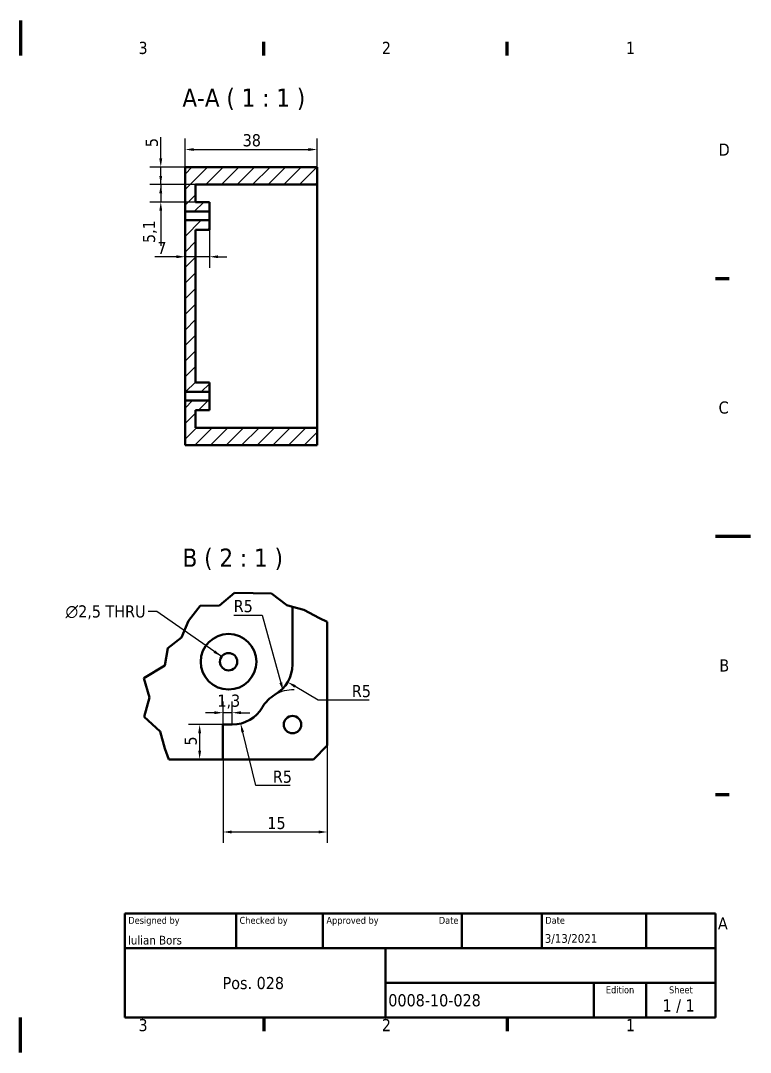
# Model space of a CAD drawing. Header units: millimetres. Extents: x 0 to 420, y 0 to 297.
# Drawn here: x 210 to 420, y 0 to 297 of the extents above; entities that cross this region are included whole.
import ezdxf
from ezdxf.enums import TextEntityAlignment as Align

# ---------------------------------------------------------------- set-up
doc = ezdxf.new("R2010")
doc.units = ezdxf.units.MM
for name, color, linetype, lineweight in [('Border (ISO)', 7, 'Continuous', 70), ('Break Line (ISO)', 7, 'Continuous', 50), ('Dimension (ISO)', 7, 'Continuous', 25), ('Hatch (ISO)', 7, 'Continuous', 18), ('Symbol (ISO)', 7, 'Continuous', 25), ('Title (ISO)', 7, 'Continuous', 50), ('Visible (ISO)', 7, 'Continuous', 50)]:
    doc.layers.add(name, color=color, linetype=linetype, lineweight=lineweight)
doc.styles.add('Label Text (ISO)', font='tahoma.ttf')
doc.styles.add('Note Text (ISO)', font='tahoma.ttf')
doc.styles.add('Text Style39', font='tahoma.ttf')
doc.styles.add('Text Style41', font='tahoma.ttf')
doc.dimstyles.new('Default - Method 1b (ISO)', dxfattribs={"dimtxt": 3.5, "dimasz": 2.5, "dimexe": 3.175, "dimexo": 0, "dimgap": 0.762, "dimtad": 1, "dimtoh": 1, "dimrnd": 1e-08, "dimtxsty": 'Note Text (ISO)', "dimcen": 0.09, "dimdle": 10, "dimclrd": 256, "dimclre": 256, "dimclrt": 256, "dimazin": 2, "dimtfac": 1, "dimtmove": 0, "dimatfit": 3, "dimfxl": 0, "dimtolj": 1, "dimlwd": -1, "dimlwe": -1, "dimarcsym": 0})
doc.dimstyles.new('Default - Method 1b (ISO)$7', dxfattribs={"dimtxt": 3.5, "dimasz": 2.5, "dimexe": 3.175, "dimexo": 0, "dimgap": 0.762, "dimtad": 1, "dimtoh": 1, "dimrnd": 1e-08, "dimtxsty": 'Note Text (ISO)', "dimcen": 0.09, "dimdle": 10, "dimclrd": 256, "dimclre": 256, "dimclrt": 256, "dimazin": 2, "dimtfac": 1, "dimtmove": 0, "dimatfit": 3, "dimfxl": 0, "dimtolj": 1, "dimlwd": -1, "dimlwe": -1, "dimarcsym": 0})

# ---------------------------------------------------------------- blocks, each defined once
blk = doc.blocks.new('Borders Default Border')
at = {"layer": 'Border (ISO)'}
for p, q in [((280, 287), (280, 290.9)), ((350, 287), (350, 290.9)), ((410, 222.75), (413.9, 222.75)), ((410, 74.25), (413.9, 74.25)), ((280, 10), (280, 6.1)), ((350, 10), (350, 6.1))]:
    blk.add_line(p, q, dxfattribs=at)
at = {"layer": 'Border (ISO)', "flags": 128}
for points in [[(210, 297), (210, 287)], [(420, 148.5), (410, 148.5)], [(210, 0), (210, 10)]]:
    blk.add_lwpolyline(points, dxfattribs=at)
at = {"layer": 'Border (ISO)', "char_height": 3.5, "attachment_point": 7, "style": 'Note Text (ISO)'}
for s, insert in [('3', (243.91, 287.33)), ('2', (313.94, 287.4)), ('1', (384.21, 287.4)), ('D', (410.87, 258.13)), ('C', (410.86, 183.81)), ('B', (411.08, 109.63)), ('A', (410.66, 35.38)), ('3', (243.91, 6.03)), ('2', (313.94, 6.1)), ('1', (384.21, 6.1))]:
    blk.add_mtext(s, dxfattribs=dict(at, insert=insert))
blk = doc.blocks.new('*D23')
at = {"layer": 'Defpoints', "color": 0}
for p in [(268.24, 97.78), (268.24, 94.35), (270.91, 94.35)]:
    blk.add_point(p, dxfattribs=at)
at = {"layer": 'Dimension (ISO)'}
for p, q in [((268.24, 94.35), (268.24, 100.96)), ((270.91, 94.35), (270.91, 100.96)), ((265.74, 97.78), (263.24, 97.78)), ((270.91, 97.78), (268.24, 97.78)), ((273.41, 97.78), (275.91, 97.78))]:
    blk.add_line(p, q, dxfattribs=at)
for points in [[(265.74, 98.2), (265.74, 97.36), (268.24, 97.78)], [(273.41, 98.2), (273.41, 97.36), (270.91, 97.78)]]:
    blk.add_solid(points, dxfattribs=at)
at = {"layer": 'Dimension (ISO)', "insert": (266.62, 102.99), "char_height": 3.5, "attachment_point": 1, "style": 'Note Text (ISO)'}
blk.add_mtext('\\A1;1,3', dxfattribs=at)
blk = doc.blocks.new('*D24')
at = {"layer": 'Defpoints', "color": 0}
for p in [(270.91, 104.35), (273.3, 94.64)]:
    blk.add_point(p, dxfattribs=at)
at = {"layer": 'Dimension (ISO)'}
for p, q in [((277.69, 76.79), (273.9, 92.21)), ((287.58, 76.79), (277.69, 76.79))]:
    blk.add_line(p, q, dxfattribs=at)
blk.add_solid([(274.3, 92.31), (273.5, 92.11), (273.3, 94.64)], dxfattribs=at)
at = {"layer": 'Dimension (ISO)', "insert": (282.57, 81.12), "char_height": 3.5, "attachment_point": 1, "style": 'Note Text (ISO)'}
blk.add_mtext('\\A1;R5', dxfattribs=at)
blk = doc.blocks.new('*D25')
at = {"layer": 'Defpoints', "color": 0}
for p in [(278.24, 111.67), (286.85, 106.6)]:
    blk.add_point(p, dxfattribs=at)
at = {"layer": 'Dimension (ISO)'}
for p, q in [((295.64, 101.43), (289.01, 105.33)), ((310.33, 101.43), (295.64, 101.43))]:
    blk.add_line(p, q, dxfattribs=at)
blk.add_solid([(289.22, 105.69), (288.8, 104.97), (286.85, 106.6)], dxfattribs=at)
at = {"layer": 'Dimension (ISO)', "insert": (305.32, 105.76), "char_height": 3.5, "attachment_point": 1, "style": 'Note Text (ISO)'}
blk.add_mtext('\\A1;R5', dxfattribs=at)
blk = doc.blocks.new('*D26')
at = {"layer": 'Defpoints', "color": 0}
for p in [(285.56, 103.99), (288.24, 94.35)]:
    blk.add_point(p, dxfattribs=at)
at = {"layer": 'Dimension (ISO)'}
for p, q in [((271.32, 125.88), (279.48, 125.88)), ((279.48, 125.88), (284.89, 106.39))]:
    blk.add_line(p, q, dxfattribs=at)
blk.add_arc((288.24, 94.35), 10, 87.3349, 120, dxfattribs=at)
blk.add_solid([(285.29, 106.51), (284.49, 106.28), (285.56, 103.99)], dxfattribs=at)
at = {"layer": 'Dimension (ISO)', "insert": (271.32, 130.22), "char_height": 3.5, "attachment_point": 1, "style": 'Note Text (ISO)'}
blk.add_mtext('\\A1;R5', dxfattribs=at)
blk = doc.blocks.new('*D27')
at = {"layer": 'Defpoints', "color": 0}
for p in [(268.24, 94.35), (261.51, 84.35), (268.24, 84.35)]:
    blk.add_point(p, dxfattribs=at)
at = {"layer": 'Dimension (ISO)'}
for p, q in [((268.24, 94.35), (258.34, 94.35)), ((261.51, 91.85), (261.51, 86.85)), ((268.24, 84.35), (258.34, 84.35))]:
    blk.add_line(p, q, dxfattribs=at)
for points in [[(261.1, 91.85), (261.93, 91.85), (261.51, 94.35)], [(261.1, 86.85), (261.93, 86.85), (261.51, 84.35)]]:
    blk.add_solid(points, dxfattribs=at)
at = {"layer": 'Dimension (ISO)', "insert": (257.18, 88.31), "char_height": 3.5, "attachment_point": 1, "rotation": 90, "style": 'Note Text (ISO)'}
blk.add_mtext('\\A1;5', dxfattribs=at)
blk = doc.blocks.new('*D28')
at = {"layer": 'Defpoints', "color": 0}
for p in [(257.33, 242.01), (264.33, 242.01), (264.33, 229.03)]:
    blk.add_point(p, dxfattribs=at)
at = {"layer": 'Dimension (ISO)'}
for p, q in [((257.33, 242.01), (257.33, 225.86)), ((264.33, 242.01), (264.33, 225.86)), ((254.83, 229.03), (248.58, 229.03)), ((264.33, 229.03), (257.33, 229.03)), ((266.83, 229.03), (269.33, 229.03))]:
    blk.add_line(p, q, dxfattribs=at)
for points in [[(254.83, 229.45), (254.83, 228.62), (257.33, 229.03)], [(266.83, 229.45), (266.83, 228.62), (264.33, 229.03)]]:
    blk.add_solid(points, dxfattribs=at)
at = {"layer": 'Dimension (ISO)', "insert": (249.34, 233.29), "char_height": 3.5, "attachment_point": 1, "style": 'Note Text (ISO)'}
blk.add_mtext('\\A1;7', dxfattribs=at)
blk = doc.blocks.new('*D29')
at = {"layer": 'Defpoints', "color": 0}
for p in [(295.33, 259.89), (257.33, 254.82), (295.33, 241.16)]:
    blk.add_point(p, dxfattribs=at)
at = {"layer": 'Dimension (ISO)'}
for p, q in [((257.33, 254.82), (257.33, 263.07)), ((295.33, 241.16), (295.33, 263.07)), ((259.83, 259.89), (292.83, 259.89))]:
    blk.add_line(p, q, dxfattribs=at)
for points in [[(259.83, 260.31), (259.83, 259.48), (257.33, 259.89)], [(292.83, 260.31), (292.83, 259.48), (295.33, 259.89)]]:
    blk.add_solid(points, dxfattribs=at)
at = {"layer": 'Dimension (ISO)', "insert": (273.9, 264.31), "char_height": 3.5, "attachment_point": 1, "style": 'Note Text (ISO)'}
blk.add_mtext('\\A1;38', dxfattribs=at)
blk = doc.blocks.new('*D30')
at = {"layer": 'Defpoints', "color": 0}
for p in [(260.33, 249.82), (250.33, 244.77), (260.33, 244.77)]:
    blk.add_point(p, dxfattribs=at)
at = {"layer": 'Dimension (ISO)'}
for p, q in [((250.33, 252.32), (250.33, 254.82)), ((260.33, 249.82), (247.15, 249.82)), ((250.33, 249.82), (250.33, 244.77)), ((260.33, 244.77), (247.15, 244.77)), ((250.33, 242.27), (250.33, 232.21))]:
    blk.add_line(p, q, dxfattribs=at)
for points in [[(249.91, 252.32), (250.74, 252.32), (250.33, 249.82)], [(249.91, 242.27), (250.74, 242.27), (250.33, 244.77)]]:
    blk.add_solid(points, dxfattribs=at)
at = {"layer": 'Dimension (ISO)', "insert": (245.18, 232.98), "char_height": 3.5, "attachment_point": 1, "rotation": 90, "style": 'Note Text (ISO)'}
blk.add_mtext('\\A1;5,1', dxfattribs=at)
blk = doc.blocks.new('*D31')
at = {"layer": 'Defpoints', "color": 0}
for p in [(250.33, 254.82), (257.33, 254.82), (260.33, 249.82)]:
    blk.add_point(p, dxfattribs=at)
at = {"layer": 'Dimension (ISO)'}
for p, q in [((250.33, 257.32), (250.33, 263.43)), ((257.33, 254.82), (247.15, 254.82)), ((250.33, 249.82), (250.33, 254.82)), ((260.33, 249.82), (247.15, 249.82)), ((250.33, 247.32), (250.33, 244.82))]:
    blk.add_line(p, q, dxfattribs=at)
for points in [[(249.91, 257.32), (250.74, 257.32), (250.33, 254.82)], [(249.91, 247.32), (250.74, 247.32), (250.33, 249.82)]]:
    blk.add_solid(points, dxfattribs=at)
at = {"layer": 'Dimension (ISO)', "insert": (245.99, 260.58), "char_height": 3.5, "attachment_point": 1, "rotation": 90, "style": 'Note Text (ISO)'}
blk.add_mtext('\\A1;5', dxfattribs=at)
blk = doc.blocks.new('*D32')
at = {"layer": 'Defpoints', "color": 0}
for p in [(298.24, 88.35), (268.24, 84.35), (298.24, 63.44)]:
    blk.add_point(p, dxfattribs=at)
at = {"layer": 'Dimension (ISO)'}
for p, q in [((298.24, 88.35), (298.24, 60.27)), ((268.24, 84.35), (268.24, 60.27)), ((270.74, 63.44), (295.74, 63.44))]:
    blk.add_line(p, q, dxfattribs=at)
for points in [[(270.74, 63.86), (270.74, 63.02), (268.24, 63.44)], [(295.74, 63.86), (295.74, 63.02), (298.24, 63.44)]]:
    blk.add_solid(points, dxfattribs=at)
at = {"layer": 'Dimension (ISO)', "insert": (281, 67.79), "char_height": 3.5, "attachment_point": 1, "style": 'Note Text (ISO)'}
blk.add_mtext('\\A1;15', dxfattribs=at)
blk = doc.blocks.new('Title Blocks I.A.B')
at = {"layer": 'Title (ISO)'}
for p, q in [((270.07, 130), (100.07, 130)), ((100.07, 130), (100.07, 100)), ((132.07, 120), (132.07, 130)), ((157.07, 120), (157.07, 130)), ((197.07, 120), (197.07, 130)), ((220.07, 120), (220.07, 130)), ((250.07, 120), (250.07, 130)), ((270.07, 100), (270.07, 130)), ((100.07, 120), (270.07, 120)), ((175.07, 120), (175.07, 100)), ((270.07, 110), (175.07, 110)), ((235.07, 100), (235.07, 110)), ((250.07, 100), (250.07, 110)), ((100.07, 100), (270.07, 100))]:
    blk.add_line(p, q, dxfattribs=at)
at = {"layer": 'Title (ISO)', "style": 'Text Style41'}
for s, p in [('Designed by', (101.07, 129)), ('Checked by', (133.07, 129)), ('Approved by', (158.07, 129)), ('Date', (221.07, 129))]:
    blk.add_text(s, height=2, dxfattribs=at).set_placement(p, align=Align.TOP_LEFT)
blk.add_text('Date', height=2, dxfattribs=at).set_placement((196.07, 129), align=Align.TOP_RIGHT)
for s, p in [('Edition', (242.57, 109)), ('Sheet', (260.07, 109))]:
    blk.add_text(s, height=2, dxfattribs=at).set_placement(p, align=Align.TOP_CENTER)
at = {"layer": 'Title (ISO)', "style": 'Note Text (ISO)'}
blk.add_text('1 / 1 ', height=3.5, dxfattribs=at).set_placement((260.07, 103.5), align=Align.MIDDLE_CENTER)
at = {"layer": 'Title (ISO)'}
for tag, p, height, style in [('AUTHOR_001', (100.92, 121.05), 2.5, 'Text Style39'), ('CREATION_DATE_001', (220.91, 121.54), 2.5, 'Text Style39'), ('COMPANY_001', (128.19, 108.21), 3.5, 'Note Text (ISO)'), ('PART_NUMBER_001', (175.88, 103.25), 3.5, 'Note Text (ISO)')]:
    blk.add_attdef(tag, p, '', height=height, dxfattribs=dict(at, style=style))
at = {"layer": 'Title (ISO)', "style": 'Text Style39'}
for tag, p in [('CHECKED_BY', (133.07, 121)), ('ENG_APPROVED_BY', (158.07, 121))]:
    blk.add_attdef(tag, text='', height=2.5, dxfattribs=at).set_placement(p, align=Align.BOTTOM_LEFT)
blk.add_attdef('ENG_APPROVAL_DATE', text='', height=2.5, dxfattribs=at).set_placement((196.07, 121), align=Align.BOTTOM_RIGHT)
at = {"layer": 'Title (ISO)', "style": 'Note Text (ISO)'}
for tag, p in [('TITLE', (222.57, 115)), ('REVISION_NUMBER', (242.57, 103.5))]:
    blk.add_attdef(tag, text='', height=3.5, dxfattribs=at).set_placement(p, align=Align.MIDDLE_CENTER)

msp = doc.modelspace()

# ---------------------------------------------------------------- hatches: boundary and pattern name
at = {"layer": 'Hatch (ISO)'}
h = msp.add_hatch(dxfattribs=at)
h.set_pattern_fill('ANSI31', color=256, scale=25.4, style=0)
h.set_pattern_definition([(45, (0, 0), (-2.245064, 2.245064), [])])
h.paths.add_polyline_path([(264.3253, 192.8694), (260.3253, 192.8694), (260.3253, 236.7736), (264.3253, 236.7736), (264.3253, 239.5283), (257.3253, 239.5283), (257.3253, 190.1147), (264.3253, 190.1147)])
h.paths.add_polyline_path([(260.3253, 184.8737), (264.3253, 184.8737), (264.3253, 187.6283), (257.3253, 187.6283), (257.3253, 174.8215), (295.3253, 174.8215), (295.3253, 179.8215), (260.3253, 179.8215)])
h.paths.add_polyline_path([(295.3253, 249.8215), (295.3253, 254.8215), (257.3253, 254.8215), (257.3253, 242.0147), (264.3253, 242.0147), (264.3253, 244.7694), (260.3253, 244.7694), (260.3253, 249.8215)])

# ---------------------------------------------------------------- linework, layer by layer
at = {"layer": 'Break Line (ISO)'}
for p, q in [((267.2652, 128.5924), (271.5727, 132.3236)), ((271.5727, 132.3236), (276.8967, 132.2155)), ((276.8967, 132.2155), (282.1858, 132.1265)), ((282.1858, 132.1265), (286.5863, 128.7522)), ((258.3459, 124.2381), (261.636, 128.5625)), ((261.636, 128.5625), (267.2652, 128.5924)), ((286.5863, 128.7522), (288.2353, 128.2894)), ((288.2353, 128.2894), (291.4748, 127.3803)), ((291.4748, 127.3803), (296.0449, 124.9502)), ((296.0449, 124.9502), (298.2353, 123.9017)), ((256.2684, 119.4394), (258.3459, 124.2381)), ((252.3219, 116.3185), (256.2684, 119.4394)), ((251.5405, 111.3591), (252.3219, 116.3185)), ((245.4181, 107.6807), (251.5405, 111.3591)), ((247.0911, 102.1302), (245.4181, 107.6807)), ((245.5287, 96.5992), (247.0911, 102.1302)), ((250.1156, 92.3827), (245.5287, 96.5992)), ((251.5062, 87.471), (250.1156, 92.3827)), ((252.6512, 84.3511), (251.5062, 87.471))]:
    msp.add_line(p, q, dxfattribs=at)
at = {"layer": 'Visible (ISO)'}
for p, q in [((295.3253, 254.8215), (257.3253, 254.8215)), ((257.3253, 254.8215), (257.3253, 242.0147)), ((295.3253, 249.8215), (295.3253, 254.8215)), ((260.3253, 244.7694), (260.3253, 249.8215)), ((260.3253, 249.8215), (295.3253, 249.8215)), ((295.3253, 247.3215), (295.3253, 249.8215)), ((295.3253, 245.4914), (295.3253, 247.3215)), ((260.3253, 244.7715), (264.3253, 244.7715)), ((264.3253, 244.7694), (260.3253, 244.7694)), ((264.3253, 244.7694), (264.3253, 244.7715)), ((264.3253, 242.0147), (264.3253, 244.7694)), ((295.3253, 241.1613), (295.3253, 245.4914)), ((257.3253, 242.0147), (264.3253, 242.0147)), ((257.3253, 239.5283), (257.3253, 242.0147)), ((264.3253, 242.0147), (264.3253, 239.5283)), ((295.3253, 241.1613), (295.3253, 188.4818)), ((264.3253, 239.5283), (257.3253, 239.5283)), ((257.3253, 239.5283), (257.3253, 190.1147)), ((264.3253, 236.7736), (264.3253, 239.5283)), ((260.3253, 192.8694), (260.3253, 236.7736)), ((260.3253, 236.7736), (264.3253, 236.7736)), ((260.3253, 236.7715), (264.3253, 236.7715)), ((264.3253, 236.7715), (264.3253, 236.7736)), ((257.3253, 190.1147), (264.3253, 190.1147)), ((257.3253, 187.6283), (257.3253, 190.1147)), ((260.3253, 192.8715), (264.3253, 192.8715)), ((264.3253, 192.8694), (260.3253, 192.8694)), ((264.3253, 192.8694), (264.3253, 192.8715)), ((264.3253, 190.1147), (264.3253, 192.8694)), ((264.3253, 190.1147), (264.3253, 187.6283)), ((264.3253, 187.6283), (257.3253, 187.6283)), ((257.3253, 187.6283), (257.3253, 174.8215)), ((264.3253, 184.8737), (264.3253, 187.6283)), ((295.3253, 184.1516), (295.3253, 188.4818)), ((260.3253, 184.8737), (264.3253, 184.8737)), ((260.3253, 179.8215), (260.3253, 184.8737)), ((260.3253, 184.8715), (264.3253, 184.8715)), ((264.3253, 184.8715), (264.3253, 184.8737)), ((295.3253, 182.3215), (295.3253, 184.1516)), ((295.3253, 179.8215), (295.3253, 182.3215)), ((295.3253, 179.8215), (260.3253, 179.8215)), ((295.3253, 174.8215), (295.3253, 179.8215)), ((257.3253, 174.8215), (295.3253, 174.8215)), ((288.2353, 128.2894), (288.2353, 111.6716)), ((298.2353, 88.3511), (298.2353, 123.9017)), ((270.9148, 94.3511), (268.2353, 94.3511)), ((268.2353, 94.3511), (268.2353, 84.3511)), ((298.2353, 88.3511), (294.2353, 84.3511)), ((268.2353, 84.3511), (252.6512, 84.3511)), ((268.2353, 84.3511), (294.2353, 84.3511))]:
    msp.add_line(p, q, dxfattribs=at)
for centre, radius in [((269.8353, 112.4512), 8), ((269.8353, 112.4512), 2.5), ((288.2353, 94.3511), 2.5)]:
    msp.add_circle(centre, radius, dxfattribs=at)
for centre, start, end in [((278.2353, 111.6716), 300, 0), ((288.2353, 94.3511), 120, 150), ((270.9148, 104.3511), 270, 330)]:
    msp.add_arc(centre, 10, start, end, dxfattribs=at)

# ---------------------------------------------------------------- block references
msp.add_blockref('Borders Default Border', (0, 0))
msp.add_blockref('Title Blocks I.A.B', (139.9286, -90)).add_auto_attribs({'PART_NUMBER_001': '0008-10-028', 'COMPANY_001': 'Pos. 028', 'AUTHOR_001': 'Iulian Bors', 'CREATION_DATE_001': '3/13/2021'})

# ---------------------------------------------------------------- texts
at = {"layer": 'Symbol (ISO)', "char_height": 5.25, "attachment_point": 7, "style": 'Label Text (ISO)'}
for s, insert in [('A-A ( 1 : 1 )', (256.5479, 271.2419)), ('B ( 2 : 1 )', (256.6059, 138.8236))]:
    msp.add_mtext(s, dxfattribs=dict(at, insert=insert))
at = {"layer": 'Symbol (ISO)', "insert": (245.9444, 128.6906), "char_height": 3.5, "width": 24.584264, "attachment_point": 3, "line_spacing_factor": 0.6125, "style": 'Note Text (ISO)'}
msp.add_mtext('\\fAIGDT|b0|i0;\\H3.5000;n\\fTahoma|b0|i0;\\H3.5000;2,5 THRU', dxfattribs=at)

# ---------------------------------------------------------------- dimensions: what is measured, and where the dimension line sits
at = {"layer": 'Dimension (ISO)'}
for base, p1, p2, angle, override, picture, middle in [((295.3253, 259.8922), (257.3253, 254.8215), (295.3253, 241.1613), 180, {"dimgap": 0.762, "dimtoh": 0, "dimdec": 2, "dimtol": 0, "dimlim": 0, "dimtp": 0, "dimtm": 0, "dimtdec": 2, "dimtofl": 0, "dimatfit": 1}, '*D29', (276.3253, 259.8922)), ((250.3253, 254.8215), (260.3253, 249.8215), (257.3253, 254.8215), 270, {"dimgap": 0.762, "dimtoh": 0, "dimdec": 2, "dimtol": 0, "dimlim": 0, "dimtp": 0, "dimtm": 0, "dimtdec": 2, "dimtofl": 1, "dimatfit": 1}, '*D31', (250.3253, 261.626)), ((250.3253, 244.7694), (260.3253, 249.8215), (260.3253, 244.7694), 270, {"dimgap": 0.762, "dimtoh": 0, "dimdec": 1, "dimtol": 0, "dimlim": 0, "dimtp": 0, "dimtm": 0, "dimtdec": 2, "dimtofl": 1, "dimatfit": 1}, '*D30', (250.3253, 235.9916)), ((264.3253, 229.0318), (257.3253, 242.0147), (264.3253, 242.0147), 180, {"dimgap": 0.762, "dimtoh": 0, "dimdec": 2, "dimtol": 0, "dimlim": 0, "dimtp": 0, "dimtm": 0, "dimtdec": 2, "dimtofl": 1, "dimatfit": 1}, '*D28', (250.4527, 229.0318)), ((268.2353, 97.7816), (270.9148, 94.3511), (268.2353, 94.3511), 180, {"dimgap": 0.762, "dimtoh": 0, "dimdec": 1, "dimlfac": 0.5, "dimtol": 0, "dimlim": 0, "dimtp": 0, "dimtm": 0, "dimtdec": 2, "dimtofl": 1, "dimatfit": 1}, '*D23', (269.575, 97.7816)), ((261.5131, 84.3511), (268.2353, 94.3511), (268.2353, 84.3511), 90, {"dimgap": 0.762, "dimtoh": 0, "dimdec": 2, "dimlfac": 0.5, "dimtol": 0, "dimlim": 0, "dimtp": 0, "dimtm": 0, "dimtdec": 2, "dimtofl": 0, "dimatfit": 1}, '*D27', (261.5131, 89.3511))]:
    dim = msp.add_linear_dim(base=base, p1=p1, p2=p2, angle=angle, dimstyle='Default - Method 1b (ISO)', override=override, dxfattribs=at)
    dim.commit()
    dim.dimension.update_dxf_attribs({"geometry": picture, "text_midpoint": middle, "dimtype": 160})
for center, mpoint, picture, middle in [((288.2353, 94.3511), (285.5585, 103.9862), '*D26', (273.827, 125.8809)), ((278.2353, 111.6716), (286.853, 106.5986), '*D25', (307.829, 101.4283)), ((270.9148, 104.3511), (273.3027, 94.6404), '*D24', (285.0758, 76.7868))]:
    dim = msp.add_radius_dim(center=center, mpoint=mpoint, dimstyle='Default - Method 1b (ISO)', override={"dimgap": 0.762, "dimtih": 1, "dimdec": 2, "dimlfac": 0.5, "dimcen": 0, "dimtol": 0, "dimlim": 0, "dimtp": 0, "dimtm": 0, "dimtdec": 2, "dimtofl": 0}, dxfattribs=at)
    dim.commit()
    dim.dimension.update_dxf_attribs({"geometry": picture, "text_midpoint": middle, "dimtype": 164})
dim = msp.add_linear_dim(base=(298.2353, 63.441), p1=(268.2353, 84.3511), p2=(298.2353, 88.3511), dimstyle='Default - Method 1b (ISO)', override={"dimgap": 0.762, "dimtoh": 0, "dimdec": 2, "dimlfac": 0.5, "dimtol": 0, "dimlim": 0, "dimtp": 0, "dimtm": 0, "dimtdec": 2, "dimtofl": 0, "dimatfit": 1}, dxfattribs=at)
dim.commit()
dim.dimension.update_dxf_attribs({"geometry": '*D32', "text_midpoint": (283.2353, 63.441), "dimtype": 160})

# ---------------------------------------------------------------- leaders
at = {"layer": 'Symbol (ISO)', "annotation_type": 0, "has_hookline": 1, "hookline_direction": 1, "text_width": 23.892}
msp.add_leader([(267.8243, 113.9364), (249.2064, 126.9406), (246.7064, 126.9406)], dimstyle='Default - Method 1b (ISO)$7', override={"dimtad": 0}, dxfattribs=at)

doc.saveas('drawing.dxf')
